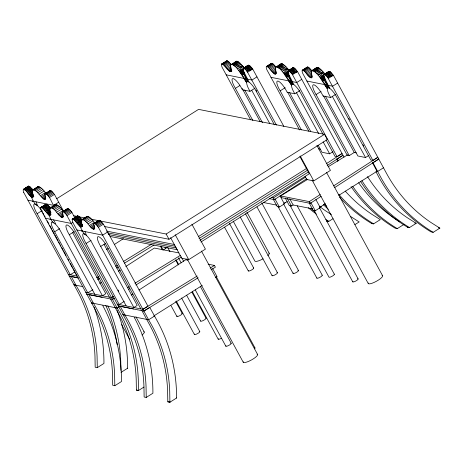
<?xml version="1.0" encoding="UTF-8"?>
<svg xmlns="http://www.w3.org/2000/svg" width="463" height="463" viewBox="0 0 463 463"><rect width="100%" height="100%" fill="white"/><g stroke="black" fill="none" stroke-linecap="round" stroke-linejoin="round"><path stroke-width="0.69" d="M32.85 189.882L32.578 190.061L38.383 186.56L33.712 189.708L36.652 191.543L41.201 196.729L46.202 193.58C43.927 191.069 41.907 187.382 38.383 186.56L33.394 189.737L33.73 189.737L32.578 190.061C31.362 192.319 33.701 194.691 32.954 196.96L32.647 197.18C28.405 196.416 27.572 190.322 23.509 189.326L23.191 190.64L23.694 192.376M311.998 70.573L314.493 71.493L318.058 74.977L323.718 72.656L325.153 74.52C322.879 71.869 320.737 67.974 316.999 67.424L311.518 70.891C310.32 73.079 312.618 75.457 311.778 77.657L311.472 77.865C307.282 77.107 306.442 71.128 302.432 70.15L302.119 71.464L302.623 73.2L347.146 155.203L349.229 155.626L354.23 152.477L356.325 152.894M28.139 186.826L28.498 186.149L29.973 186.734L32.861 190.038L27.873 193.216L32.398 191.566M102.803 305.638A154.515 144.769 -78.8 0 1 121.48 381.529L114.812 385.725L112.717 385.314L112.521 374.341A147.338 138.049 -78.8 0 0 94.834 308.89L41.213 210.422L40.686 208.078L41.045 207.401L46.416 204.2L48.187 205.41L50.398 208.113L45.409 211.29L42.521 207.985L41.045 207.401L46.416 204.2L41.427 207.383L46.913 204.403L41.925 207.58L47.51 204.808L42.521 207.985L48.187 205.41L43.198 208.587L48.91 206.18L43.921 209.357L49.657 207.094L50.351 208.281M58.691 202.215L53.685 205.364C50.965 201.81 49.859 195.224 45.073 193.65L44.72 194.327L45.49 197.597L45.362 199.327L44.095 199.339L41.201 196.729M45.675 204.901L46.034 204.224L40.796 207.638L45.779 204.461L44.083 205.665M49.72 191.178L50.079 190.501L51.561 191.086L54.443 194.391L63.512 211.087M74.919 217.882C72.859 214.901 71.574 209.675 67.615 208.576L62.36 211.961L63.118 216.424L62.592 217.61C57.678 216.117 56.289 209.398 51.248 207.783L50.93 207.812L55.919 204.64C59.027 205.3 60.942 208.396 62.927 210.642L57.921 213.79M67.257 209.253L67.615 208.576M72.65 222.153L72.216 219.34L77.836 215.908L79.607 217.112L81.818 219.815L76.829 222.992L73.941 219.688L72.465 219.103M77.095 216.603L77.836 215.908L72.847 219.086L78.334 216.105L73.345 219.283L78.93 216.51L73.941 219.688L79.607 217.112L74.618 220.29L80.331 217.882L75.342 221.059L81.077 218.796L81.772 219.983M117.156 304.127L142.922 309.319L147.923 306.17L103.399 224.167L100.517 220.863L99.036 220.278L93.781 223.664L94.539 228.126L94.012 229.312C88.902 227.883 87.565 220.214 82.015 219.52L81.534 219.838C80.319 222.095 82.657 224.468 81.91 226.737L81.175 226.968L79.983 226.355L76.829 222.992L81.355 221.343M98.677 220.955L99.036 220.278M250.639 119.842L221.951 67.008L221.407 64.635L221.76 63.958L227.148 60.786L228.919 61.996L231.13 64.698L226.129 67.847L223.241 64.542L221.76 63.958M226.407 61.486L226.766 60.809M266.549 66.441L268.031 67.025L270.913 70.33L275.919 67.181L273.708 64.479L271.937 63.269L266.549 66.441L266.19 67.118L266.734 69.491L299.555 129.935M292.795 68.35L293.154 67.673L294.636 68.258L297.518 71.562L291.759 73.663L289.612 71.377L288.131 70.793L287.812 72.106L288.692 75.573L288.194 76.835C283.055 75.359 281.747 67.575 276.11 66.857L275.63 67.176C274.437 69.369 276.735 71.742 275.89 73.947L275.161 74.155L273.998 73.565L270.913 70.33M307.085 67.685L307.438 67.002L308.919 67.586L311.807 70.897L306.801 74.045M328.684 72.066L329.037 71.389L330.518 71.973L333.406 75.278L327.642 77.379L325.501 75.087L324.019 74.502L323.701 75.816L324.551 79.902L323.649 80.556L320.952 78.565L318.058 74.977L323.081 71.858L316.802 73.571L321.826 70.451L315.604 72.402L320.622 69.282L314.499 71.499M226.129 67.847L229.208 71.082L230.371 71.672L231.106 71.464C231.946 69.259 229.648 66.886 230.846 64.693L231.321 64.374C236.958 65.092 238.271 72.876 243.411 74.352L243.908 73.09L243.098 68.547L248.365 65.19L249.846 65.775L252.734 69.08L246.97 71.18L244.823 68.894L243.347 68.31L248.747 65.173L243.729 68.287L249.25 65.37L244.227 68.489L249.846 65.775L244.823 68.894L250.518 66.377L245.5 69.496L251.247 67.147L246.223 70.266L251.994 68.061L246.97 71.18L276.399 125.039M54.883 205.468L55.323 204.814M49.935 209.641L45.409 211.29L48.563 214.653L49.755 215.266L50.49 215.035C51.237 212.766 48.899 210.393 50.114 208.136L51.266 207.812L55.919 204.64L52.059 207.355M280.358 64.658L281.116 63.709C284.838 64.241 286.996 68.165 289.271 70.804L287.836 68.941L282.175 71.261L287.193 68.142L280.919 69.855L285.937 66.736L279.716 68.686L284.739 65.567L278.616 67.783M316.246 68.368L316.999 67.424M248.116 65.428L248.365 65.19L243.098 68.547L248.116 65.428L244.696 67.801M271.555 63.292L266.3 66.678M244.123 67.858L243.046 66.458L238.665 70.376L243.833 68.553M287.836 68.941L283.454 72.859L287.974 71.261M323.718 72.656L319.337 76.574L323.863 74.977M32.306 190.692L33.469 189.847M34.632 189.008L37.787 186.739M243.688 67.257L239.95 63.084L236.998 61.22L232.414 64.525L237.432 61.405L236.327 61.226L230.846 64.693M52.169 207.083L55.103 204.964M281.799 63.732L277.204 67.008L282.222 63.888L281.782 63.703L276.781 66.851M317.687 67.448L313.086 70.723L318.104 67.604L317.67 67.419L312.664 70.567M24.284 189.199L28.243 186.386M40.686 208.078L42.949 206.469M72.106 219.78L73.241 218.976M74.369 218.171L77.199 216.163M292.905 67.911L287.778 71.47L289.45 70.434M324.8 74.393L325.94 73.6M327.081 72.807L328.788 71.62M233.827 65.3L238.844 62.175L238.312 61.874L233.375 65.017L233.902 65.324M86.743 216.516L81.262 220.469L82.368 219.763M81.806 219.665L81.534 219.838L87.339 216.343C90.864 217.159 92.884 220.845 95.158 223.357M38.047 186.566L37.52 186.919M235.846 61.544L236.327 61.226M87.003 216.343L86.477 216.696M50.351 207.98L55.583 204.64L50.594 207.818M106.449 249.615L108.273 248.434M114.344 244.51L123.453 238.619M99.701 283.391L101.524 282.216M118.522 271.22L120.345 270.045M125.809 266.509L154.341 248.058L178.834 252.902M271.324 197.487L273.419 197.904L305.597 177.092M326.241 163.746L342.024 153.537L337.023 156.685L334.928 156.262L326.045 139.895M269.472 198.679L274.368 199.646L306.547 178.84M327.191 165.488L342.973 155.284L337.116 158.971L338.129 160.84M131.122 295.093L132.945 293.918M139.016 289.988L185.761 259.76L187.862 260.177M321.183 196.295L310.251 203.361L281.568 197.684L280.619 195.942L309.307 201.613L320.234 194.547M333.591 185.912L377.912 157.252L372.906 160.401L370.817 159.978L337.66 98.914A10.377 2.697 57.8 0 0 329.72 88.323L324.551 79.902L328.498 87.738L329.72 88.323L323.886 76.621M334.541 187.654L378.861 158.994L373.004 162.687L380.933 177.578A154.515 144.769 -78.8 0 0 433.183 232.322L439.85 228.126L431.07 222.564A147.338 138.049 -78.8 0 1 386.779 173.862L333.389 75.249L327.642 77.379L372.906 160.401M33.822 196.428L32.647 197.18L33.758 196.474M24.261 189.298L27.028 187.532M32.815 190.206L32.121 189.02L27.132 192.197L32.861 190.038M32.578 191.798L28.7 194.269L32.572 192.77M32.844 193.083L29.516 195.201L32.723 193.87M33.07 194.211L30.298 195.976L32.838 194.83M74.74 271.972L70.295 274.767L37.133 213.703A10.377 2.697 57.8 0 1 34.933 203.934L31.027 196.578L33.243 195.166M33.33 195.93L31.669 196.989L33.515 195.994M33.324 196.486L32.219 197.192L33.423 196.486M43.458 206.313L44.564 205.607M49.657 207.094L44.668 210.271L50.398 208.113M50.114 209.872L46.236 212.343L50.108 210.844M50.38 211.157L47.052 213.275L50.259 211.944M50.606 212.286L47.834 214.051L51.011 212.621M53.529 219.896C58.517 227.784 51.659 221.881 51.063 219.369L48.563 214.653L50.78 213.24M50.866 214.004L49.205 215.064L50.438 214.404M50.861 214.56L49.755 215.266L50.959 214.56M74.323 218.368L75.434 217.662M81.077 218.796L76.088 221.974L81.818 219.815M84.584 218.351L85.696 217.645M81.534 221.574L77.657 224.051L81.529 222.553M81.801 222.859L78.473 224.977L81.679 223.646M82.026 223.988L79.254 225.753L82.431 224.323M124.252 301.396L119.251 304.544L86.089 243.48A10.377 2.697 57.8 0 1 83.89 233.717L79.983 226.355L82.2 224.943M82.287 225.707L80.626 226.766L82.472 225.776M82.281 226.262L81.175 226.968L82.379 226.262M221.511 64.195L226.517 61.047M222.142 63.935L227.148 60.786M221.407 64.635L224.74 62.54M222.645 64.137L227.646 60.989M223.241 64.542L228.247 61.394M223.918 65.144L228.919 61.996M224.642 65.914L229.642 62.765M225.388 66.828L230.389 63.68M231.992 64.369L236.998 61.22M33.712 189.708L38.718 186.56M226.939 68.865L230.834 66.417M34.551 190.015L39.558 186.867M35.541 190.634L40.547 187.486M227.738 69.757L231.078 67.656M228.502 70.503L231.286 68.755M36.652 191.543L41.658 188.395M229.208 71.082L231.436 69.681M229.839 71.476L231.506 70.422M37.85 192.712L42.856 189.564M230.371 71.672L231.488 70.972M230.8 71.667L231.911 70.966M39.106 194.119L44.112 190.97M40.385 195.716L45.391 192.567M44.824 193.887L50.079 190.501M45.455 193.627L50.461 190.478M45.959 193.823L50.959 190.675M46.555 194.234L51.561 191.086M42 197.626L45.333 195.525M47.232 194.836L52.232 191.688M42.764 198.367L45.542 196.619M47.955 195.606L52.956 192.458M43.47 198.945L45.692 197.545M44.095 199.339L45.768 198.291M48.702 196.52L53.702 193.372M44.633 199.536L45.744 198.835M247.711 72.199L252.717 69.051L283.819 126.335M49.443 197.539L54.443 194.391M56.723 198.708L198.563 109.378L324.511 134.305L327.353 139.537L169.007 239.261L104.615 226.523M266.931 66.417L271.937 63.269M267.429 66.62L272.435 63.472M268.031 67.025L273.031 63.877M252.827 120.467L235.395 88.358L239.84 85.562M268.702 67.627L273.708 64.479M37.133 213.703L42.139 210.555M269.425 68.397L274.432 65.248M256.965 76.875L251.959 80.024L226.193 74.827M270.172 69.311L275.178 66.163M51.248 207.783L56.255 204.634M275.63 67.176L281.116 63.709M52.087 208.09L57.094 204.941M53.077 208.709L58.083 205.56M271.729 71.348L275.618 68.9M54.188 209.617L59.195 206.469M272.528 72.24L275.861 70.139M273.292 72.986L276.07 71.238M55.386 210.787L60.393 207.638M273.998 73.565L276.22 72.164M274.628 73.958L276.295 72.905M275.161 74.155L276.272 73.455M56.642 212.193L61.648 209.044M235.395 88.358A10.377 2.697 57.8 0 1 233.19 78.594A10.377 2.697 57.8 0 1 242.357 89.764L250.026 91.309L255.026 88.161M62.36 211.961L67.367 208.813M62.609 211.724L67.997 208.553M58.737 214.803L62.627 212.355M62.991 211.701L63.495 211.904L68.495 208.755M63.495 211.904L64.091 212.309L69.097 209.16M59.536 215.7L62.87 213.599M64.091 212.309L64.768 212.911L69.768 209.762M60.3 216.447L63.078 214.693M64.768 212.911L65.491 213.68L70.492 210.532M61.006 217.02L63.228 215.619M61.631 217.413L63.304 216.366M65.491 213.68L66.238 214.595L71.238 211.446M62.169 217.61L63.281 216.91M66.238 214.595L66.979 215.613L71.979 212.465M288.131 70.793L293.536 67.656L288.513 70.77L294.034 67.853L289.016 70.972L294.636 68.258L289.612 71.377L295.307 68.86L290.289 71.979L296.031 69.629L291.013 72.749L296.777 70.544L291.759 73.663L292.5 74.682L297.501 71.533L343.992 157.154M302.432 70.15L307.438 67.002M302.183 70.388L307.189 67.239M302.814 70.133L307.82 66.985M302.079 70.833L303.745 69.78M305.412 68.732L306.523 68.032M303.317 70.33L308.317 67.181M303.913 70.735L308.919 67.586M304.59 71.337L309.591 68.188M305.314 72.112L310.32 68.964M306.06 73.027L311.067 69.878M92.832 289.693L87.831 292.842L54.669 231.778L59.675 228.629M311.518 70.891L316.518 67.743M301.378 129.877L280.179 90.841L285.185 87.692M311.24 71.516L312.351 70.822M72.894 222.385L71.221 223.438L45.461 218.241M307.611 75.058L311.506 72.61M301.749 79.358L296.742 82.507L270.982 77.309M308.416 75.955L311.749 73.854M309.174 76.702L311.958 74.948M82.686 219.514L87.675 216.337M83.508 219.792L88.514 216.643M309.88 77.275L312.108 75.88M310.511 77.668L312.178 76.621M84.498 220.411L89.504 217.263M311.049 77.865L312.16 77.165M85.609 221.32L90.615 218.171M86.807 222.489L91.813 219.34M72.639 232.629L105.784 293.692L102.445 295.793L69.3 234.729L74.306 231.581M280.179 90.841A10.377 2.697 57.8 0 1 277.979 81.077A10.377 2.697 57.8 0 1 287.147 92.247L294.809 93.792L299.816 90.644M88.063 223.895L93.069 220.747M89.342 225.493L94.348 222.344M93.781 223.664L98.787 220.515M94.03 223.426L99.418 220.261M97.01 222.008L98.121 221.308M90.158 226.505L93.491 224.41M94.411 223.409L94.915 223.606L99.915 220.457M94.915 223.606L95.511 224.011L100.517 220.863M90.956 227.402L94.29 225.302M328.383 78.397L333.389 75.249M95.511 224.011L96.188 224.613L101.189 221.464M91.72 228.149L94.498 226.395M96.188 224.613L96.912 225.383L101.912 222.234M92.426 228.722L94.649 227.327M93.051 229.116L94.724 228.068M96.912 225.383L97.658 226.297L102.659 223.149M93.59 229.312L94.701 228.612M97.658 226.297L98.399 227.316L103.399 224.167M349.229 155.626L316.067 94.556L321.073 91.408M337.637 83.068L332.631 86.216L306.871 81.025M86.089 243.48L91.095 240.332M107.647 231.992L102.641 235.14L76.881 229.943M316.067 94.556A10.377 2.697 57.8 0 1 313.868 84.793A10.377 2.697 57.8 0 1 323.029 95.963L330.698 97.508L335.704 94.359M104.059 244.331L137.204 305.395L133.865 307.496L100.72 246.432L105.726 243.283M91.159 219.184L166.159 234.029L324.511 134.305M96.744 277.794L98.411 276.741M97.907 279.409L99.632 278.321M167.12 247.526L163.115 250.049L161.083 246.31M318.22 145.341L321.982 152.269L329.633 153.809L332.972 151.714M198.696 236.396L306.431 168.549M199.032 238.526L307.374 170.291M199.981 240.274L308.323 172.039M85.736 292.419L111.502 297.616L113.169 296.569M110.472 298.872L118.505 313.671A147.338 138.049 -78.8 0 1 136.197 379.122L136.388 390.095L138.489 390.512L143.964 387.062M200.93 242.016L309.272 173.781L299.885 156.494M112.457 299.364L114.297 298.207L112.457 299.364L86.685 294.167L102.08 297.211M170.587 237.681L181.751 258.244L188.748 259.633L205.416 249.135L191.885 224.208M305.071 176.403L306.761 179.517L313.758 180.9L330.426 170.401L316.895 145.48M115.096 307.669L117.191 308.086L118.95 306.981M284.23 203.407L287.158 201.561M273.211 199.154L277.273 206.631L279.374 207.042L284.375 203.894L279.976 195.797M325.385 96.171L357.87 155.979L365.521 157.524L368.855 155.423M285.306 198.158L289.369 205.636L291.47 206.052L293.137 204.999L312.728 208.877M141.892 310.575L149.925 325.373A147.338 138.049 -78.8 0 1 167.618 390.83L167.809 401.797L169.909 402.214L176.692 397.937M133.5 308.914L118.106 305.869L143.877 311.067L149.734 307.374L157.895 322.126A154.515 144.769 -78.8 0 1 176.577 398.012M325.472 203.743L319.557 207.47L320.257 207.609L315.859 199.507M338.818 195.34L377.038 171.269L372.304 162.548M309.099 202.863L313.156 210.341L315.257 210.758L320.257 207.609M383.595 167.716L377.739 171.408L376.338 171.131M153.774 315.963L202.273 285.416M146.516 319.372L148.611 319.788L154.474 316.102M215.584 277.615L217.072 276.677L212.673 268.575M333.007 218.721L328.718 221.418L326.623 221.001L328.84 221.343A154.515 144.769 -78.8 0 1 325.911 219.543M23.677 192.342L77.298 290.816A147.338 138.049 -78.8 0 1 94.984 356.267L95.181 367.24L97.276 367.651L103.944 363.455A154.515 144.769 -78.8 0 0 94.035 306.986M354.936 224.601L359.178 221.927L350.398 216.366M121.069 372.362L127.736 368.16M338.916 194.472A154.515 144.769 -78.8 0 0 373.624 223.826L371.407 223.484L373.508 223.901L380.291 219.63L371.511 214.068A147.338 138.049 -78.8 0 1 345.259 191.086M136.388 390.095L138.605 390.436M351.087 186.641A154.515 144.769 -78.8 0 0 395.199 228.195L397.295 228.612L403.962 224.41M361.91 180.703A154.515 144.769 -78.8 0 0 409.512 227.541L407.295 227.2L409.39 227.617L416.179 223.34L407.394 217.784A147.338 138.049 -78.8 0 1 367.541 176.623M72.633 222.124L126.254 320.593A147.338 138.049 -78.8 0 1 143.941 386.044L144.138 397.017L146.239 397.428L152.906 393.232A154.515 144.769 -78.8 0 0 134.224 317.34M167.809 401.797L170.025 402.139M278.633 67.772L283.628 64.658L283.096 64.357L278.159 67.5L279.507 68.512M250.026 91.309A10.377 2.697 57.8 0 1 246.669 82.622L239.464 71.441L243.364 69.016M243.908 78.397L246.669 82.622L247.005 81.714L240.28 72.373L243.069 70.636M243.851 71.418L241.061 73.148L243.613 72.031M244.018 72.367L241.784 73.75L244.302 72.546M244.105 73.119L242.433 74.161L244.285 73.189M244.094 73.669L242.977 74.364L244.192 73.669M294.809 93.792A10.377 2.697 57.8 0 1 291.459 85.105L284.247 73.924L288.154 71.499M288.698 80.88L291.459 85.105L291.794 84.197L285.063 74.856L288.414 72.778M288.634 73.901L285.85 75.631L288.403 74.514M288.802 74.85L286.574 76.233L288.461 75.33M288.889 75.602L287.216 76.644L289.074 75.672M288.883 76.152L287.766 76.846L288.976 76.152M330.698 97.508A10.377 2.697 57.8 0 1 327.341 88.815L320.136 77.639L324.036 75.214M324.58 84.596L327.341 88.815L327.682 87.912L320.952 78.565L324.297 76.488M324.522 77.61L321.733 79.347L324.928 77.946M324.69 78.56L322.456 79.949L324.974 78.745M327.642 77.379L332.665 74.259L326.895 76.464L331.919 73.345L326.172 75.689L331.195 72.569L325.501 75.087L330.518 71.973L324.899 74.682L329.922 71.562L324.401 74.485L329.419 71.366L324.019 74.502M324.777 79.318L323.105 80.354L324.962 79.381M324.766 79.867L323.649 80.556L324.864 79.862M97.056 277.65L98.908 276.515M115.553 266.3L117.405 265.166M123.569 261.387L151.314 244.36M98.006 279.397L99.238 278.639M116.502 268.048L118.349 266.914M124.518 263.129L154.11 244.968M111.508 297.616L113.36 296.482M127.539 287.783L129.391 286.649M134.941 283.24L180.564 255.246M280.619 195.942L307.75 179.291M328.093 166.807L347.823 154.7M128.488 289.525L129.721 288.773M135.885 284.988L181.513 256.994M142.928 309.319L197.186 276.029M210.138 268.083L214.45 265.438L215.399 267.18L211.082 269.831M143.877 311.067L198.135 277.771M23.509 189.326L28.88 186.126L23.891 189.303L29.377 186.323L24.389 189.506L29.973 186.734L24.985 189.911L30.651 187.336L25.662 190.513L31.374 188.105L26.385 191.283L32.121 189.02M31.027 196.578L32.902 195.658M48.563 214.653L50.438 213.732M79.983 226.355L82.483 225.128M243.046 66.458L237.386 68.779L242.409 65.659L236.13 67.372L241.154 64.253L234.932 66.203L239.95 63.084L233.844 65.289L234.718 66.03M240.28 72.373L243.503 71.07M285.063 74.856L288.935 73.293M320.952 78.565L324.175 77.269M239.464 71.441L243.353 69.982M284.247 73.924L288.142 72.465M320.136 77.639L324.025 76.181M246.97 71.18L252.717 69.051M291.759 73.663L297.501 71.533M243.214 70.422L249.048 82.125L243.879 73.71L247.821 81.546L247.005 81.714L247.821 81.546L249.048 82.125A10.377 2.697 57.8 0 1 256.988 92.716L274.42 124.819M287.998 72.905L293.831 84.607L288.669 76.192L292.61 84.029L291.794 84.197L292.61 84.029L293.831 84.607A10.377 2.697 57.8 0 1 301.778 95.199L322.966 134.229M328.498 87.738L327.682 87.912L328.498 87.738L324.389 80.331M414.779 223.068L416.179 223.34M438.449 227.848L439.85 228.126M320.523 206.284L321.224 206.423M284.641 202.568L285.341 202.707M433.183 232.322L431.082 231.905A154.515 144.769 -78.8 0 1 378.832 177.161L375.956 171.611M263.545 202.534L276.839 205.161M73.472 215.683L77.008 216.383M78.426 216.667L84.793 217.928M106.38 231.049L174.69 244.568M107.335 232.796L175.633 246.31M108.273 234.538L176.582 248.058M110.142 236.466L177.503 249.794M208.153 264.188L214.45 265.438M78.247 277.893L69.149 276.093L78.201 277.916M97.276 367.651L97.085 356.684A147.338 138.049 -78.8 0 0 79.393 291.233L75.984 285.231L73.883 284.814L82.941 286.643M114.812 385.725L114.621 374.758A147.338 138.049 -78.8 0 0 96.929 309.307L93.52 303.306L91.419 302.889L117.191 308.086L120.606 314.088A147.338 138.049 -78.8 0 1 138.292 379.538L138.489 390.512M146.239 397.428L146.042 386.46A147.338 138.049 -78.8 0 0 128.349 321.009L124.941 315.008L122.84 314.591L148.611 319.788L152.026 325.79A147.338 138.049 -78.8 0 1 169.713 391.241L169.909 402.214M32.346 201.087L32.734 201.162L27.925 200.166M33.544 201.324L32.723 201.133M49.882 219.161L50.27 219.236M82.501 231.101L81.303 230.863M33.377 201.266L53.685 205.364M318.347 148.762L320.437 149.184M68.2 274.345L77.257 276.174L75.891 273.656M85.111 234.295L83.89 233.717L86.656 235.609L84.949 231.598M53.691 222.593L52.469 222.008A10.377 2.697 57.8 0 0 54.669 231.778M314.58 71.516L314.047 71.215L318.984 68.067L319.516 68.374L314.522 71.487L315.39 72.228M399.864 221.818L395.182 218.849A147.338 138.049 -78.8 0 1 358.657 182.735M331.404 214.554L326.722 211.585A147.338 138.049 -78.8 0 1 319.783 206.62M288.501 76.615L292.61 84.029M243.712 74.132L247.821 81.546M348.691 118.279L349.374 119.541M363.044 144.722L363.733 145.984M332.365 96.46L365.521 157.524M323.463 95.818L354.23 152.477M292.5 74.682L337.023 156.685M336.416 158.832L337.77 161.327M296.482 92.745L318.7 133.662M323.139 141.846L329.633 153.809M289.497 92.455L310.696 131.492M287.575 92.102L308.775 131.133M326.45 172.317L382.6 275.734M300.227 155.973L313.758 180.9M312.12 180.142L368.27 283.559M256.056 90.053L256.739 91.309M319.308 207.401L358.148 278.934M251.693 90.262L269.807 123.627M310.858 202.655L315.257 210.758M309.307 201.613L310.251 203.361M313.931 210.335L352.771 281.869M244.713 89.972L262.492 122.712M242.108 88.358L260.229 121.728M297.234 205.861L334.355 274.229M289.751 198.772L293.137 204.999M287.407 198.575L291.47 206.052M290.145 205.63L328.985 277.163A3.062 0.712 -28.5 0 0 332.388 276.104A3.062 0.712 -28.5 0 0 334.17 274.119M283.42 203.685L322.26 275.225M274.976 198.945L279.374 207.042M273.419 197.904L274.368 199.646M278.049 206.62L316.889 278.159M261.693 202.777L298.473 270.514M257.006 206.978L293.096 273.448M246.854 212.06L269.246 253.302M245.512 213.865L277.476 272.742M240.135 216.8L272.099 275.676M233.219 221.158L254.916 261.126A8.166 1.893 -28.5 0 0 263.059 258.834M229.283 223.085L253.683 268.031M224.596 227.287L248.313 270.965M216.163 276.44L255.003 347.979M201.44 251.044L257.59 354.461M175.217 234.706L188.748 259.633M187.11 258.869L243.26 362.286M200.276 286.296L231.211 343.268M181.93 258.123L183.62 261.236M166.159 234.029L169.007 239.261M178.434 257.81L181.143 262.799M195.247 289.861L225.84 346.202M176.253 260.021L178.62 264.385M175.552 259.882L178.255 264.871M192.429 291.731L218.206 339.205M167.548 247.3L169.956 251.727M191.954 292.246L206.047 318.197M164.955 247.213L165.632 248.463M160.383 246.171L162.415 249.91M186.577 295.18L200.67 321.131M181.577 298.016L199.79 331.566M176.2 300.95L194.419 334.5M175.726 301.465L182.254 313.492M171.038 305.661L176.883 316.426M98.399 227.316L148.611 319.788M140.839 308.902L107.688 247.832A10.377 2.697 57.8 0 0 98.521 236.662A10.377 2.697 57.8 0 0 100.72 246.432M135.972 316.802L144.236 332.029M118.1 290.064L118.783 291.325M126.214 305.95L93.057 244.886A10.377 2.697 57.8 0 0 86.645 235.58M120.206 306.286L124.941 315.008M66.979 215.613L117.191 308.086M109.418 297.194L76.268 236.13A10.377 2.697 57.8 0 0 67.1 224.96A10.377 2.697 57.8 0 0 69.3 234.729M121.642 324.627L129.565 339.223M94.793 294.248L61.637 233.184A10.377 2.697 57.8 0 0 55.224 223.878M88.786 294.584L93.52 303.306M44.442 215.735L45.125 216.997M47.174 220.776L48.887 223.918M49.57 225.18L51.619 228.959M52.302 230.215L54.356 233.994M55.039 235.25L58.112 240.916M58.801 242.178L59.484 243.434M60.167 244.696L60.85 245.957M61.533 247.213L63.24 250.361M63.923 251.623L65.977 255.397M68.026 259.176L68.709 260.432M70.422 263.58L72.471 267.359M73.154 268.621L75.203 272.394M71.25 276.509L75.984 285.231M35.992 201.822L37.7 205.832A10.377 2.697 57.8 0 1 42.434 212.025M81.517 223.27L81.986 224.908M50.097 211.568L50.565 213.2M32.56 193.493L33.029 195.126M120.918 370.377L120.756 361.464A147.338 138.049 -78.8 0 0 107.838 305.725M397.295 228.612A154.515 144.769 -78.8 0 1 352.789 186.479M371.523 223.415A154.515 144.769 -78.8 0 1 339.587 197.192M322.074 275.115A3.062 0.712 -28.5 0 1 319.939 277.296A3.062 0.712 -28.5 0 1 316.883 277.95M297.929 270.409A3.062 0.712 -28.5 0 1 296.152 272.591A3.062 0.712 -28.5 0 1 293.276 272.95M407.411 227.125A154.515 144.769 -78.8 0 1 360.567 181.479M357.604 278.83A3.062 0.712 -28.5 0 1 355.827 281.012A3.062 0.712 -28.5 0 1 352.951 281.371M230.672 343.164A3.062 0.712 -28.5 0 1 228.896 345.346A3.062 0.712 -28.5 0 1 226.013 345.705M254.459 347.869A3.062 0.712 -28.5 0 1 254.476 348.836M199.252 331.456A3.062 0.712 -28.5 0 1 197.475 333.644A3.062 0.712 -28.5 0 1 194.593 334.002M221.262 338.349A3.062 0.712 -28.5 0 1 218.386 338.708M49.564 206.886A10.377 2.697 57.8 0 1 50.785 207.47M43.03 213.055A10.377 2.697 57.8 0 1 43.858 214.606M117.203 310.43A154.515 144.769 -78.8 0 1 127.62 368.235M105.738 305.314A147.338 138.049 -78.8 0 1 117.122 344.576M181.71 313.382A3.062 0.712 -28.5 0 1 179.939 315.569A3.062 0.712 -28.5 0 1 177.057 315.922M205.861 318.093A3.062 0.712 -28.5 0 1 203.726 320.274A3.062 0.712 -28.5 0 1 200.67 320.928M326.861 206.4A154.515 144.769 -78.8 0 1 324.395 203.951M328.302 209.305A154.515 144.769 -78.8 0 1 323.278 204.524M315.205 212.042A154.515 144.769 -78.8 0 1 310.372 208.13M316.42 214.109A154.515 144.769 -78.8 0 1 308.277 207.713M276.932 272.632A3.062 0.712 -28.5 0 1 275.155 274.814A3.062 0.712 -28.5 0 1 272.279 275.172M253.498 267.927A3.062 0.712 -28.5 0 1 251.01 270.294A3.062 0.712 -28.5 0 1 248.486 270.467M382.102 275.444A8.166 1.893 -28.5 0 1 376.413 281.267A8.166 1.893 -28.5 0 1 368.259 283.003M257.092 354.172A8.166 1.893 -28.5 0 1 251.403 359.994A8.166 1.893 -28.5 0 1 243.249 361.73M268.748 253.012A8.166 1.893 -28.5 0 1 267.84 255.593M143.738 331.745A8.166 1.893 -28.5 0 1 141.985 335.027M37.549 186.902L37.347 187.393L37.567 186.89M28.498 186.149L23.26 189.564L28.498 186.149M77.454 215.926L72.216 219.34L77.454 215.926M293.154 67.673L287.882 71.03L293.154 67.673M329.037 71.389L323.77 74.74L329.037 71.389M237.855 61.562L232.837 64.681L237.855 61.562M282.644 64.044L277.626 67.164L282.638 64.044M318.527 67.76L313.509 70.88L318.527 67.754M35.628 204.281L34.951 203.969L37.682 205.798L35.628 204.281"/></g></svg>
